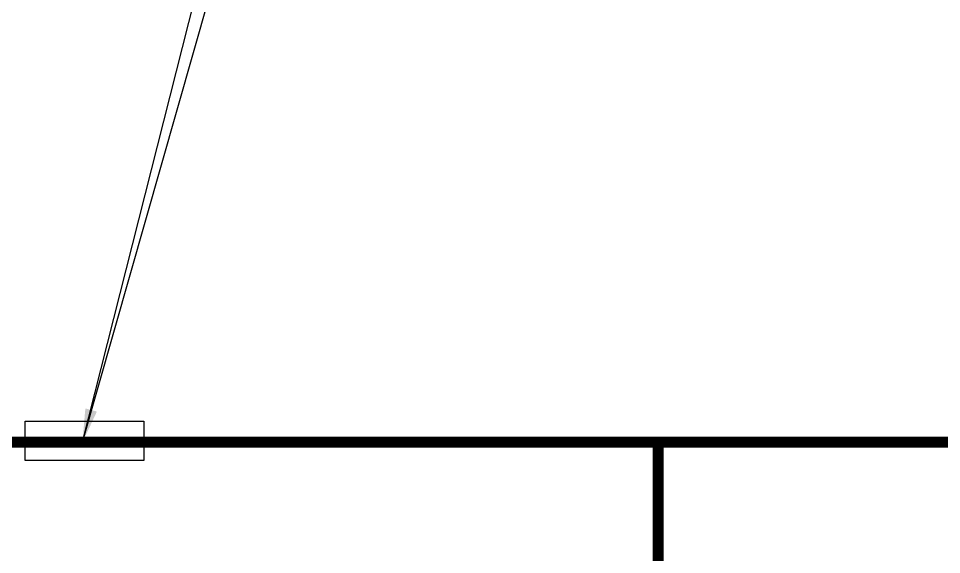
# Model space of a CAD drawing. Extents: x -6531732 to 89637, y -8915 to 32458.
# Drawn here: x 7748 to 11899, y 27481 to 29890 of the extents above; entities that cross this region are included whole.
import ezdxf

# ---------------------------------------------------------------- set-up
doc = ezdxf.new("R2010")
doc.units = 0
doc.layers.add('SAN-MC-COLD WATER', color=5, linetype='Continuous', lineweight=30)
doc.layers.add('SAN-MC-TEXT', color=7, linetype='Continuous')
doc.styles.get("Standard").update_dxf_attribs({"font": 'arial.ttf'})
doc.dimstyles.get("Standard").update_dxf_attribs({"dimtxt": 0.18, "dimasz": 0.18, "dimexe": 0.18, "dimexo": 0.0625, "dimgap": 0.09, "dimtad": 0, "dimtih": 1, "dimtoh": 1, "dimdec": 4, "dimzin": 0, "dimdsep": 46, "dimtxsty": 'Standard', "dimcen": 0.09, "dimadec": 0, "dimazin": 0, "dimtfac": 1, "dimtdec": 4, "dimtofl": 0, "dimtmove": 0, "dimatfit": 3, "dimfxl": 1, "dimtolj": 1, "dimtzin": 0, "dimarcsym": 0})

msp = doc.modelspace()

# ---------------------------------------------------------------- linework, layer by layer
at = {"layer": 'SAN-MC-COLD WATER'}
msp.add_lwpolyline([(7778.8, 28080.8), (8312, 28080.8), (8312, 27903.2), (7778.8, 27903.2)], close=True, dxfattribs=at)
at = {"layer": 'SAN-MC-COLD WATER', "const_width": 50}
for points in [[(20786.5, 27986), (7149.1, 27986)], [(10624.3, 23160.3), (10624.3, 27986)]]:
    msp.add_lwpolyline(points, dxfattribs=at)

# ---------------------------------------------------------------- leaders
at = {"layer": 'SAN-MC-TEXT'}
for points, override in [([(8036, 27986, 0), (8908.8, 31433.1, 0)], {"dimasz": 150, "dimgap": 0.04, "dimtad": 0, "dimfxl": 0.1, "dimfxlon": 1, "dimtfill": 1}), ([(8036, 27986, 0), (8908.8, 31048.6, 0)], {"dimasz": 150, "dimgap": 0.04, "dimfxl": 0.1, "dimfxlon": 1, "dimtfill": 1})]:
    msp.add_leader(points, dimstyle='Standard', override=override, dxfattribs=at)

doc.saveas('drawing.dxf')
